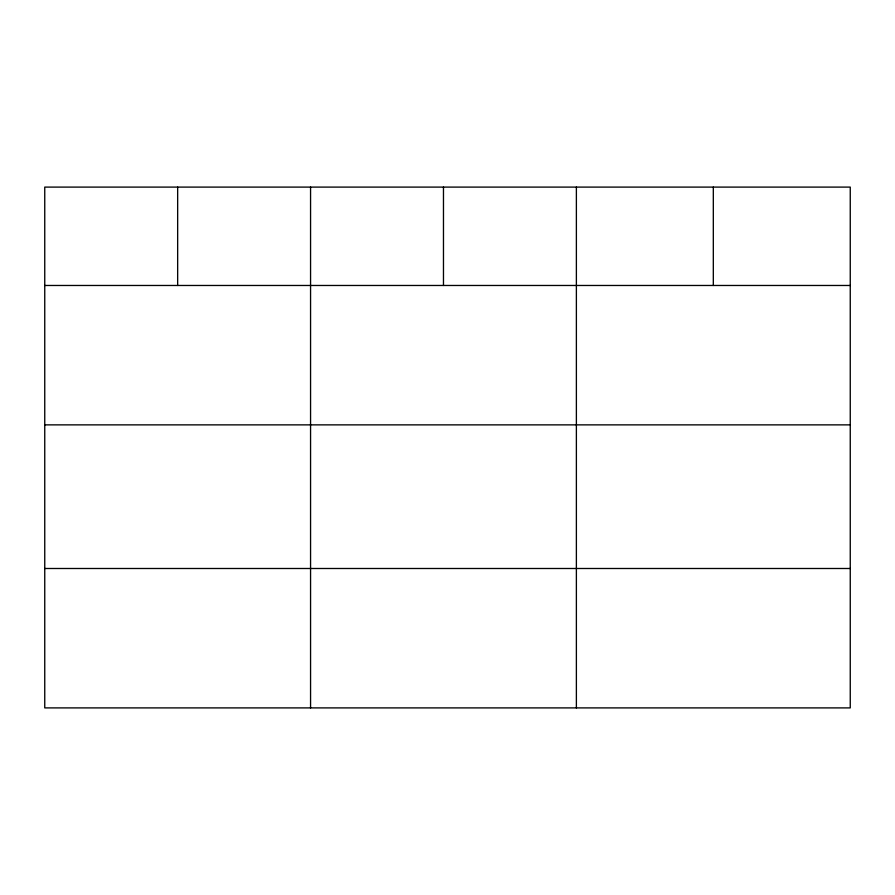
<?xml version="1.0" encoding="UTF-8"?>
<svg xmlns="http://www.w3.org/2000/svg" width="895" height="895" viewBox="0 0 895 895"><rect width="100%" height="100%" fill="white"/><g stroke="black" fill="none" stroke-linecap="round" stroke-linejoin="round"><path stroke-width="1.34" d="M850.25 424.868L850.25 187.1L44.75 187.1L44.75 707.9L850.25 707.9L850.25 424.868L44.75 424.868M44.75 285.471L850.25 285.471M44.75 568.493L850.25 568.493M713.315 187.1L713.315 285.471M576.38 187.1L576.38 707.9M443.472 187.1L443.472 285.471M310.565 187.1L310.565 707.9M177.657 187.1L177.657 285.471"/></g></svg>
